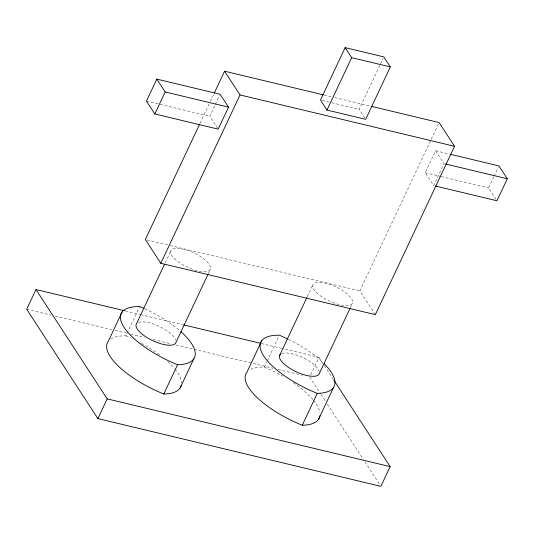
<?xml version="1.0" encoding="UTF-8"?>
<svg xmlns="http://www.w3.org/2000/svg" width="534" height="534" viewBox="0 0 534 534"><rect width="100%" height="100%" fill="white"/><g stroke="black" fill="none" stroke-linecap="round" stroke-linejoin="round"><path stroke-width="0.4" stroke-dasharray="2.67 2" d="M200.056 123.287L210.002 102.148M210.356 101.393L213.907 93.844M217.738 128.454L209.795 116.272L214.975 105.271M215.315 104.537L219.461 95.74M110.631 339.11A63.206 22.648 25.2 0 1 125.904 335.846L139.681 306.569M165.22 262.721L170.873 250.713M208.26 273.775L210.376 269.276M364.802 117.987L359.148 109.296L383.098 58.393M250.633 369.448A63.206 22.648 25.2 0 1 264.377 367.072L266.82 361.885M267.167 361.144L278.675 336.694M307.257 296.73L312.917 284.709M310.701 374.821L318.952 357.286L282.466 348.548M350.297 307.778L352.42 303.272M375.342 314.653L359.876 290.91L430.925 139.921M431.278 139.167L438.387 124.068M435.584 150.748L443.961 163.611L433.615 185.605L425.231 172.742L435.584 150.748L450.015 154.199M496.066 199.416L488.57 187.901L493.75 176.908M494.09 176.173L498.235 167.376M324.138 95.039L331.427 96.781M334.664 97.555L370.282 106.086M322.095 100.425L330.953 102.548M331.761 102.742L359.148 109.296M146.456 101.106L209.795 116.272M425.231 172.742L440.47 176.387M441.271 176.58L488.57 187.901M146.963 239.933L169.632 245.36M170.439 245.56L359.876 290.91M125.17 310.888L139.768 314.386M140.576 314.579L182.741 324.672M261.386 343.502L281.658 348.355M26.7 309.266L51.024 315.087M55.075 316.061L111.833 329.652M115.077 330.426L127.239 333.336M130.483 334.11L144.267 337.415M153.185 339.551L171.02 343.816M175.886 344.984L273.181 368.28M278.047 369.441L302.371 375.269M318.952 357.286L323.944 364.942M324.398 365.643L333.47 379.574M309.667 377.017L320.554 393.732M321.007 394.426L325.546 401.388M327.362 404.178L363.193 459.193M365.009 461.983L379.52 484.271M125.904 335.846A64.4 23.082 25.2 0 1 131.177 338.182M141.457 343.349A64.4 23.082 25.2 0 1 160.247 355.33M167.803 361.558A64.4 23.082 25.2 0 1 174.471 368.413M174.998 369.054A64.4 23.082 25.2 0 1 181.5 383.092M144.948 308.906A64.4 23.082 25.2 0 1 179.711 330.633M138.366 322.476A21.827 7.823 25.2 0 1 159.312 326.454A21.827 7.823 25.2 0 1 175.779 340.058M264.377 367.072A64.4 23.082 25.2 0 1 282.786 376.163M293.32 382.698A64.4 23.082 25.2 0 1 312.944 399.646M313.471 400.286A64.4 23.082 25.2 0 1 319.886 412.902M288.373 339.33A64.4 23.082 25.2 0 1 323.043 362.586M281.778 353.561A21.827 7.823 25.2 0 1 303.365 357.84A21.827 7.823 25.2 0 1 319.359 371.757M174.324 258.449A21.827 7.823 25.2 0 0 208.854 270.791A21.827 7.823 25.2 0 0 188.696 250.74A21.827 7.823 25.2 0 0 174.324 258.449M316.368 292.445A21.827 7.823 25.2 0 0 350.898 304.787A21.827 7.823 25.2 0 0 330.74 284.735A21.827 7.823 25.2 0 0 316.368 292.445"/><path stroke-width="0.8" d="M124.362 310.695L35.985 289.535L26.7 309.266L97.909 418.609L380.882 486.361L390.167 466.629L333.924 380.268M156.809 79.112L146.456 101.106L154.84 113.969L218.179 129.135L228.525 107.14L220.148 94.278L156.809 79.112L165.186 91.975L228.525 107.14M154.84 113.969L165.186 91.975M199.703 124.042L145.348 239.546L160.807 263.289L375.342 314.653L454.561 146.303L439.095 122.56L371.097 106.279M214.267 93.09L224.567 71.196L323.33 94.845M122.066 312.043L108.289 341.313A63.206 22.648 25.2 0 0 163.791 394.019A64.4 23.082 25.2 0 0 181.266 385.294M160.807 263.289L240.026 94.939L224.567 71.196M164.512 264.223L136.263 324.265A21.827 7.823 25.2 0 0 152.717 340.639A21.827 7.823 25.2 0 0 175.766 342.828L207.906 274.529M97.909 418.609L107.194 398.878L35.985 289.535M163.791 394.019L177.562 364.742A64.4 23.082 25.2 0 0 180.966 331.734M180.098 388.011L193.875 358.741M345.144 47.639L320.487 100.038L327.015 110.064L365.677 119.322L390.334 66.924L383.806 56.898L345.144 47.639L351.672 57.672L390.334 66.924M327.015 110.064L351.672 57.672M261.76 340.685L246.768 372.545A63.206 22.648 25.2 0 0 302.264 425.244A64.4 23.082 25.2 0 0 319.879 415.772M279.676 355.35L306.903 297.485M349.944 308.532L319.178 373.907A21.827 7.823 25.2 0 1 294.421 370.883A21.827 7.823 25.2 0 1 280.55 354.256M302.264 425.244L317.256 393.384A64.4 23.082 25.2 0 0 324.158 363.681M318.578 419.243L333.563 387.384M450.816 154.393L498.923 165.914L507.3 178.777L496.954 200.771L435.217 185.986M240.026 94.939L454.561 146.303M445.563 163.991L507.3 178.777M183.549 324.866L260.579 343.309M107.194 398.878L390.167 466.629M144.193 308.565A64.4 23.082 25.2 0 0 139.681 306.569A63.206 22.648 25.2 0 0 124.075 327.389A63.206 22.648 25.2 0 0 177.562 364.742M317.256 393.384A63.206 22.648 25.2 0 1 263.763 356.031A63.206 22.648 25.2 0 1 279.369 335.212A64.4 23.082 25.2 0 1 287.632 338.97"/></g></svg>
